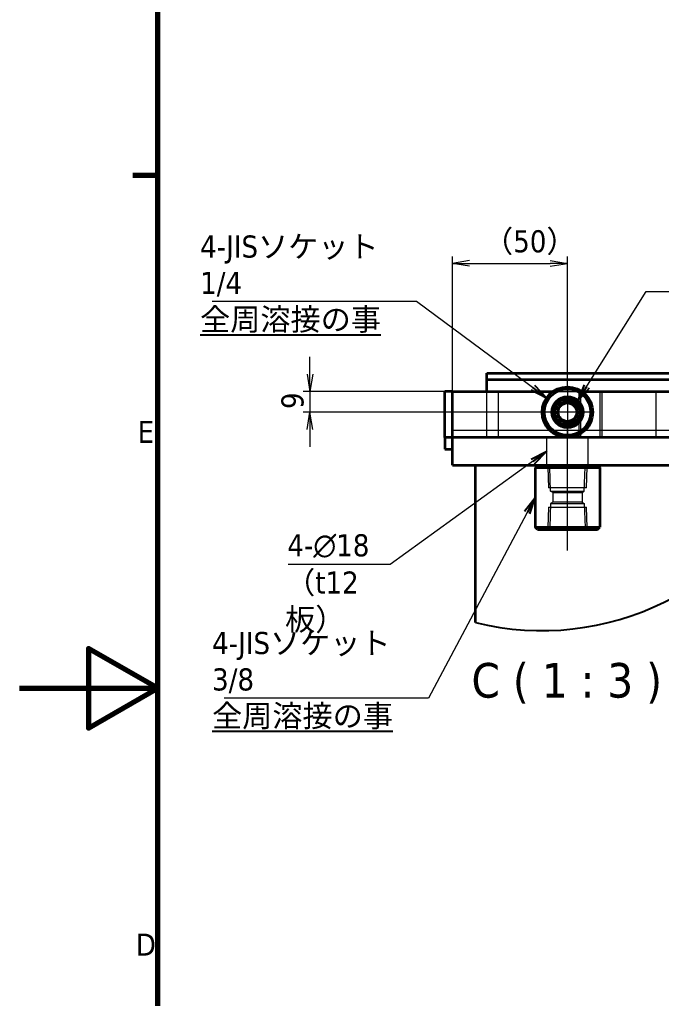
# Model space of a CAD drawing. Header units: millimetres. Extents: x -570 to 8410, y -405 to 5940.
# Drawn here: x 0 to 929, y 2521 to 3938 of the extents above; entities that cross this region are included whole.
import ezdxf

# ---------------------------------------------------------------- set-up
doc = ezdxf.new("R2010")
doc.units = ezdxf.units.MM
doc.header["$LTSCALE"] = 10
for name, color, linetype, lineweight in [('Border (ISO)', 7, 'Continuous', 70), ('Break Line (JIS)', 7, 'Continuous', 25), ('Center Mark (ISO)', 7, 'Continuous', 5), ('Centerline (ISO)', 7, 'Continuous', 5), ('Dimension (ISO)', 7, 'Continuous', 25), ('Hidden (ISO)', 7, 'Continuous', 5), ('Symbol (ISO)', 7, 'Continuous', 25), ('Visible (ISO)', 7, 'Continuous', 35)]:
    doc.layers.add(name, color=color, linetype=linetype, lineweight=lineweight)
doc.styles.add('MX_NOTE_STANDARD', font='tahoma.ttf')
doc.styles.add('Note Text (JIS)', font='tahoma.ttf')
doc.styles.get("Standard").update_dxf_attribs({"font": 'tahoma.ttf'})
doc.dimstyles.new('Default (JIS)', dxfattribs={"dimscale": 10, "dimtxt": 3.2, "dimasz": 2.5, "dimexe": 1, "dimexo": 0, "dimgap": 0.8, "dimtad": 1, "dimrnd": 1e-08, "dimdsep": 46, "dimtxsty": 'Note Text (JIS)', "dimblk": 'OPEN', "dimcen": 0.09, "dimdle": 10, "dimclrd": 7, "dimclre": 7, "dimclrt": 256, "dimadec": 0, "dimazin": 2, "dimtfac": 0.78125, "dimtmove": 0, "dimatfit": 3, "dimldrblk": 'OPEN', "dimfxl": 1, "dimtolj": 1, "dimtzin": 0, "dimlwd": 0, "dimlwe": 0, "dimarcsym": 0})
doc.dimstyles.new('Default (JIS)$7', dxfattribs={"dimscale": 10, "dimtxt": 3.2, "dimasz": 2.5, "dimexe": 1, "dimexo": 0, "dimgap": 0.8, "dimtad": 1, "dimrnd": 1e-08, "dimdsep": 46, "dimtxsty": 'Note Text (JIS)', "dimblk": 'OPEN', "dimcen": 0.09, "dimdle": 10, "dimclrd": 256, "dimclre": 7, "dimclrt": 256, "dimadec": 0, "dimazin": 2, "dimtfac": 0.78125, "dimtmove": 0, "dimatfit": 3, "dimldrblk": 'OPEN', "dimfxl": 1, "dimtolj": 1, "dimtzin": 0, "dimlwd": 0, "dimlwe": 0, "dimarcsym": 0})

# ---------------------------------------------------------------- blocks, each defined once
blk = doc.blocks.new('図面枠 既定の図面枠')
at = {"layer": 'Border (ISO)'}
blk.add_line((20, 371.25), (16.4, 371.25), dxfattribs=at)
at = {"layer": 'Border (ISO)', "flags": 128}
for points in [[(20, 20), (20, 574), (821, 574), (821, 20), (20, 20)], [(0, 297), (20, 297), (10, 302.77), (10, 291.23), (20, 297)]]:
    blk.add_lwpolyline(points, dxfattribs=at)
at = {"layer": 'Border (ISO)', "char_height": 3.2, "attachment_point": 7, "style": 'MX_NOTE_STANDARD'}
for s, insert in [('E', (17.09, 332.53)), ('D', (16.83, 258.28))]:
    blk.add_mtext(s, dxfattribs=dict(at, insert=insert))
blk = doc.blocks.new('_Open')
at = {"color": 0, "linetype": 'ByBlock', "lineweight": -2}
for p, q in [((-1, 0.167), (0, 0)), ((-1, -0.167), (0, 0)), ((0, 0), (-1, 0))]:
    blk.add_line(p, q, dxfattribs=at)
blk = doc.blocks.new('*D195')
at = {"layer": 'Defpoints', "color": 0, "linetype": 'Continuous', "transparency": 16777216}
for p in [(793.3, 3585.4), (793.3, 3408.2), (626.6, 3399.9)]:
    blk.add_point(p, dxfattribs=at)
at = {"layer": 'Dimension (ISO)', "color": 7, "linetype": 'Continuous', "lineweight": 0, "transparency": 16777216}
for p, q in [((626.6, 3399.9), (626.6, 3595.4)), ((793.3, 3408.2), (793.3, 3595.4)), ((651.6, 3585.4), (768.3, 3585.4))]:
    blk.add_line(p, q, dxfattribs=at)
at = {"layer": 'Dimension (ISO)', "color": 7, "linetype": 'Continuous', "lineweight": 0, "transparency": 16777216, "xscale": 25, "yscale": 25, "zscale": 25, "rotation": 180}
blk.add_blockref('_Open', (626.6, 3585.4), dxfattribs=at)
at = {"layer": 'Dimension (ISO)', "color": 7, "linetype": 'Continuous', "lineweight": 0, "transparency": 16777216, "xscale": 25, "yscale": 25, "zscale": 25}
blk.add_blockref('_Open', (793.3, 3585.4), dxfattribs=at)
at = {"layer": 'Dimension (ISO)', "linetype": 'Continuous', "lineweight": 5, "transparency": 16777216, "insert": (671.1, 3633.4), "char_height": 32, "attachment_point": 1, "style": 'Note Text (JIS)'}
blk.add_mtext('\\A1;\\fTahoma|b0|i0;（50）', dxfattribs=at)
blk = doc.blocks.new('*D196')
at = {"layer": 'Defpoints', "color": 0, "linetype": 'Continuous', "transparency": 16777216}
for p in [(626.6, 3399.9), (420.4, 3369.9), (754.9, 3369.9)]:
    blk.add_point(p, dxfattribs=at)
at = {"layer": 'Dimension (ISO)', "color": 7, "linetype": 'Continuous', "lineweight": 0, "transparency": 16777216}
for p, q in [((420.4, 3424.9), (420.4, 3449.9)), ((626.6, 3399.9), (410.4, 3399.9)), ((420.4, 3399.9), (420.4, 3369.9)), ((754.9, 3369.9), (410.4, 3369.9)), ((420.4, 3344.9), (420.4, 3319.9))]:
    blk.add_line(p, q, dxfattribs=at)
at = {"layer": 'Dimension (ISO)', "color": 7, "linetype": 'Continuous', "lineweight": 0, "transparency": 16777216, "xscale": 25, "yscale": 25, "zscale": 25}
for p, rotation in [((420.4, 3399.9), 270), ((420.4, 3369.9), 90)]:
    blk.add_blockref('_Open', p, dxfattribs=dict(at, rotation=rotation))
at = {"layer": 'Dimension (ISO)', "linetype": 'Continuous', "lineweight": 5, "transparency": 16777216, "insert": (379.1, 3374.5), "char_height": 32, "attachment_point": 1, "rotation": 90, "style": 'Note Text (JIS)'}
blk.add_mtext('\\A1;9', dxfattribs=at)

msp = doc.modelspace()

# ---------------------------------------------------------------- linework, layer by layer
at = {"layer": 'Break Line (JIS)'}
msp.add_arc((756.209, 3454.462), 400.922, 256.107734, 336.284104, dxfattribs=at)
at = {"layer": 'Center Mark (ISO)', "linetype": 'Continuous'}
for p, q in [((793.282, 3408.21), (793.282, 3331.544)), ((831.616, 3369.877), (754.949, 3369.877))]:
    msp.add_line(p, q, dxfattribs=at)
at = {"layer": 'Centerline (ISO)', "linetype": 'Continuous'}
msp.add_line((793.282, 3169.795), (793.282, 3358.21), dxfattribs=at)
at = {"layer": 'Hidden (ISO)'}
for p, q in [((676.616, 3333.21), (676.616, 3399.877)), ((693.282, 3333.21), (693.282, 3399.877)), ((772.201, 3399.877), (814.364, 3399.877)), ((809.949, 3399.877), (809.949, 3333.21)), ((812.656, 3333.21), (812.656, 3399.877)), ((840.576, 3333.21), (840.576, 3399.877)), ((843.282, 3333.21), (843.282, 3399.877)), ((921.616, 3333.21), (921.616, 3399.877)), ((626.616, 3343.877), (1141.578, 3343.877)), ((763.282, 3293.21), (763.282, 3333.21)), ((823.282, 3293.21), (823.282, 3333.21)), ((767.792, 3290.265), (764.846, 3293.21)), ((764.937, 3290.265), (765.865, 3260.529)), ((767.792, 3290.265), (818.773, 3290.265)), ((768.883, 3255.319), (767.792, 3290.265)), ((817.682, 3255.319), (818.773, 3290.265)), ((818.773, 3290.265), (821.718, 3293.21)), ((820.699, 3260.529), (821.628, 3290.265)), ((820.699, 3260.529), (765.865, 3260.529)), ((768.883, 3255.319), (817.682, 3255.319)), ((772.116, 3253.452), (768.883, 3255.319)), ((772.116, 3253.452), (814.449, 3253.452)), ((772.116, 3253.452), (772.116, 3239.635)), ((814.449, 3253.452), (817.682, 3255.319)), ((814.449, 3253.452), (814.449, 3239.635)), ((765.865, 3232.558), (764.937, 3202.822)), ((765.865, 3232.558), (820.699, 3232.558)), ((768.883, 3237.768), (767.792, 3202.822)), ((772.116, 3239.635), (768.883, 3237.768)), ((768.883, 3237.768), (817.682, 3237.768)), ((814.449, 3239.635), (772.116, 3239.635)), ((814.449, 3239.635), (817.682, 3237.768)), ((817.682, 3237.768), (818.773, 3202.822)), ((821.628, 3202.822), (820.699, 3232.558)), ((767.792, 3202.822), (764.846, 3199.877)), ((767.792, 3202.822), (818.773, 3202.822)), ((818.773, 3202.822), (821.718, 3199.877))]:
    msp.add_line(p, q, dxfattribs=at)
for radius in [22.462, 21.643]:
    msp.add_circle((793.282, 3369.877), radius, dxfattribs=at)
at = {"layer": 'Visible (ISO)'}
for p, q in [((676.616, 3426.544), (1156.158, 3426.544)), ((676.616, 3416.544), (676.616, 3426.544)), ((1155.334, 3416.544), (676.616, 3416.544)), ((676.616, 3399.877), (676.616, 3416.544)), ((626.616, 3399.877), (615.949, 3399.877)), ((615.949, 3333.21), (615.949, 3399.877)), ((626.616, 3333.21), (626.616, 3399.877)), ((626.616, 3399.877), (772.201, 3399.877)), ((626.616, 3347.21), (626.616, 3399.877)), ((814.364, 3399.877), (1153.398, 3399.877)), ((615.949, 3333.21), (615.949, 3316.544)), ((626.616, 3333.21), (615.949, 3333.21)), ((626.616, 3316.544), (626.616, 3333.21)), ((1138.356, 3333.21), (626.616, 3333.21)), ((615.949, 3316.544), (626.616, 3316.544)), ((626.616, 3293.21), (626.616, 3316.544)), ((626.616, 3293.21), (1123.273, 3293.21)), ((659.949, 3065.267), (659.949, 3293.21)), ((749.949, 3293.21), (746.616, 3289.877)), ((746.616, 3289.877), (839.949, 3289.877)), ((746.616, 3289.877), (746.616, 3203.21)), ((836.616, 3293.21), (839.949, 3289.877)), ((839.949, 3289.877), (839.949, 3203.21)), ((746.616, 3203.21), (839.949, 3203.21)), ((749.949, 3199.877), (746.616, 3203.21)), ((749.949, 3199.877), (836.616, 3199.877)), ((836.616, 3199.877), (839.949, 3203.21))]:
    msp.add_line(p, q, dxfattribs=at)
for radius in [36.667, 33.333, 22.553, 19.607, 18.626, 15.333, 13.333]:
    msp.add_circle((793.282, 3369.877), radius, dxfattribs=at)

# ---------------------------------------------------------------- block references
at = {"xscale": 10, "yscale": 10, "zscale": 10}
msp.add_blockref('図面枠 既定の図面枠', (0, 0), dxfattribs=at)

# ---------------------------------------------------------------- texts
at = {"layer": 'Symbol (ISO)', "char_height": 32, "width": 288.36305, "attachment_point": 1, "line_spacing_factor": 0.987884, "style": 'Note Text (JIS)'}
for s, insert in [('\\fTahoma|b0|i0;4-JISソケット1/4\\P\\L\\fTahoma|b0|i0;全周溶接の事', (261.369, 3625.739)), ('\\fTahoma|b0|i0;4-JISソケット3/8\\P\\L\\fTahoma|b0|i0;全周溶接の事', (278.739, 3051.596))]:
    msp.add_mtext(s, dxfattribs=dict(at, insert=insert))
at = {"layer": 'Symbol (ISO)', "char_height": 32, "attachment_point": 1, "style": 'Note Text (JIS)'}
for s, insert, width in [('\\fTahoma|b0|i0;{\\H32.0000;4-}\\fAIGDT|b0|i0;{\\H32.0000;n}\\fTahoma|b0|i0;{\\H32.0000;18}', (387.673, 3193.116), 123.87397), ('\\fTahoma|b0|i0;（t12板）', (384.473, 3139.169), 150.79417)]:
    msp.add_mtext(s, dxfattribs=dict(at, insert=insert, width=width))
at = {"layer": 'Symbol (ISO)', "insert": (654.317, 2947.577), "char_height": 50, "attachment_point": 7}
msp.add_mtext('C ( 1 : 3 )', dxfattribs=at)

# ---------------------------------------------------------------- dimensions: what is measured, and where the dimension line sits
at = {"layer": 'Dimension (ISO)', "color": 7, "linetype": 'Continuous', "lineweight": 5}
dim = msp.add_linear_dim(base=(793.282, 3585.352), p1=(626.616, 3399.877), p2=(793.282, 3408.21), text='\\fTahoma|b0|i0;（<>）', dimstyle='Default (JIS)', override={"dimgap": 0.8, "dimdec": 2, "dimlfac": 0.3, "dimtol": 0, "dimlim": 0, "dimtp": 0, "dimtm": 0, "dimtdec": 2, "dimtofl": 0, "dimatfit": 1}, dxfattribs=at)
dim.commit()
dim.dimension.update_dxf_attribs({"geometry": '*D195', "text_midpoint": (709.949, 3585.352), "dimtype": 160})
dim = msp.add_linear_dim(base=(420.36, 3369.877), p1=(626.616, 3399.877), p2=(754.949, 3369.877), angle=270, dimstyle='Default (JIS)', override={"dimgap": 0.8, "dimdec": 2, "dimlfac": 0.3, "dimtol": 0, "dimlim": 0, "dimtp": 0, "dimtm": 0, "dimtdec": 2, "dimtofl": 1, "dimatfit": 1}, dxfattribs=at)
dim.commit()
dim.dimension.update_dxf_attribs({"geometry": '*D196', "text_midpoint": (420.36, 3384.877), "dimtype": 160})

# ---------------------------------------------------------------- leaders
at = {"layer": 'Symbol (ISO)', "lineweight": 5, "annotation_type": 0, "has_hookline": 1}
for points, hookline_direction, text_width in [([(807.888, 3385.849), (907.316, 3544.721), (932.316, 3544.721)], 0, 219.971), ([(763.084, 3390.674), (574.732, 3529.964), (549.732, 3529.964)], 1, 270.659), ([(763.282, 3313.21), (536.547, 3149.159), (511.547, 3149.159)], 1, 122.477), ([(746.616, 3246.544), (592.102, 2955.822), (567.102, 2955.822)], 1, 270.659)]:
    msp.add_leader(points, dimstyle='Default (JIS)$7', override={"dimgap": 0, "dimtad": 1}, dxfattribs=dict(at, hookline_direction=hookline_direction, text_width=text_width))

doc.saveas('drawing.dxf')
